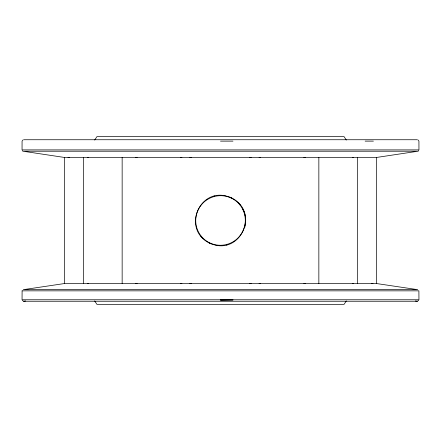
<?xml version="1.0" encoding="UTF-8"?>
<svg xmlns="http://www.w3.org/2000/svg" width="441" height="441" viewBox="0 0 441 441"><rect width="100%" height="100%" fill="white"/><g stroke="black" fill="none" stroke-linecap="round" stroke-linejoin="round"><path stroke-width="0.66" d="M208.995 242.787C240.229 258.178 261.772 210.555 229.695 197.044M94.677 140.073L96.921 136.644L344.079 136.644L346.323 140.073M346.323 300.927L344.079 304.356L96.921 304.356L94.677 300.927M418.735 300.387L417.395 301.253L23.605 301.253L22.265 300.387M418.718 150.557L418.277 151.043M69.292 157.448L64.397 157.448L64.397 283.552L83.206 283.552M371.708 283.552L376.603 283.552L376.603 157.448L357.794 157.448M23.075 139.891L22.072 141.126L22.05 149.901L418.95 149.901L418.928 141.126L417.925 139.891M352.309 283.552L357.59 283.552L357.59 157.448L83.41 157.448L83.41 283.552L88.691 283.552M87.561 283.651L353.439 283.651M259.325 157.448L260.653 157.448M180.347 283.552L181.675 283.552M213.995 196.173L214.646 195.997M226.354 245.003L227.005 244.827M249.634 157.448L251.221 157.448M191.366 283.552L189.779 283.552M135.718 157.448L137.085 157.448M303.915 283.552L305.282 283.552M259.093 157.448L259.655 157.349M181.345 283.651L181.907 283.552M376.614 157.448L417.996 151.219L23.004 151.219L64.386 157.448M64.386 283.552L23.279 289.671L417.721 289.671L376.614 283.552M23.605 301.253L25.644 300.949M304.147 157.448L305.282 157.448M135.718 283.552L136.853 283.552M303.915 157.448L304.869 157.349M136.131 283.651L137.085 283.552M180.347 157.448L181.907 157.448M260.653 283.552L259.093 283.552M352.309 157.448L353.439 157.349M189.779 157.448L191.366 157.448M251.221 283.552L249.634 283.552M220.5 300.084L232.958 299.764L232.958 300.084L220.5 300.084L220.5 299.764M23.786 139.742L417.214 139.742M220.5 141.126L232.958 141.126M365.148 141.126L373.395 141.126M83.206 157.448L67.997 157.349M357.794 283.552L373.003 283.651M87.561 157.349L88.691 157.448M224.276 195.622L224.982 195.694M216.018 245.306L216.724 245.378M136.131 157.349L136.853 157.448M304.147 283.552L304.869 283.651M415.356 300.949L417.395 301.253M211.305 243.956C179.481 230.571 200.484 182.822 232.005 198.213M234.171 199.36L234.618 199.608M206.382 241.392L206.829 241.64M22.723 151.043L22.282 150.557M238.438 202.81L240.45 205.297M200.55 235.703L202.562 238.19M242.385 208.158L244.231 212.022A19.189 14.393 -90 0 1 244.749 227.435M318.849 157.448L318.849 283.552M122.151 157.448L122.151 283.552M22.105 290.845L22.05 299.764L418.95 299.764L418.895 290.845L22.105 290.845M226.867 244.419A24.878 24.729 -45 0 0 238.107 202.893A24.878 24.729 -45 0 0 196.581 214.133A24.878 24.729 -45 0 0 226.867 244.419"/></g></svg>
